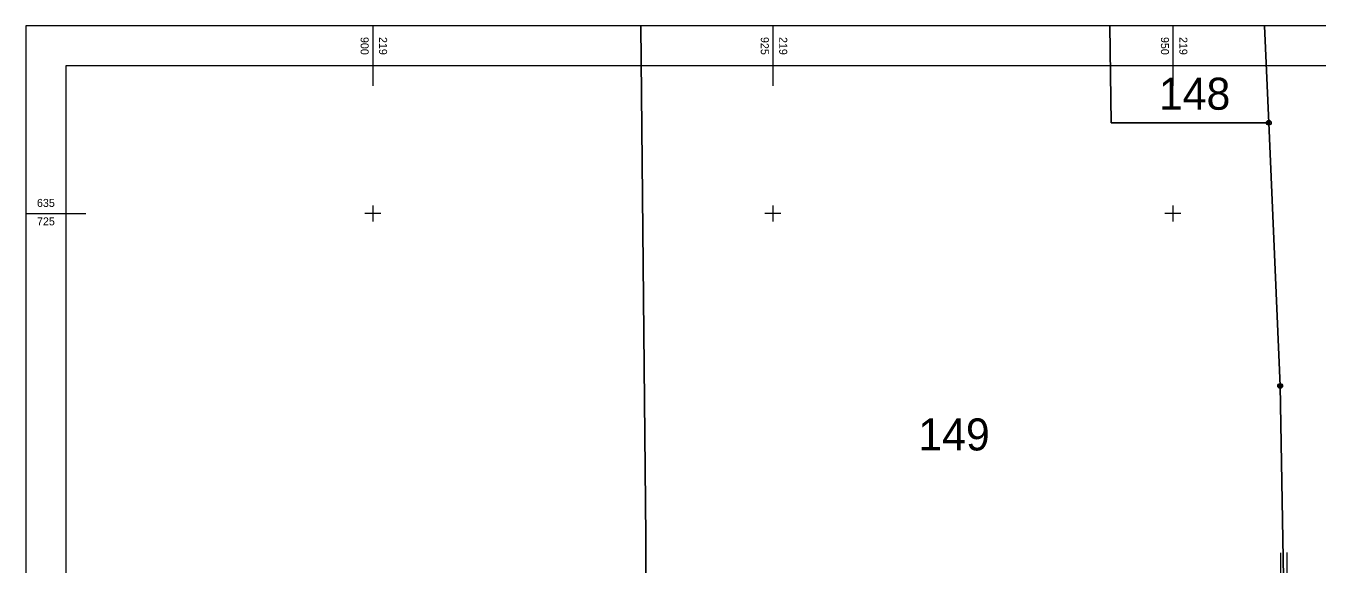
# Model space of a CAD drawing. Header units: millimetres. Extents: x 219878 to 220078, y 635585 to 635737.
# Drawn here: x 219878.3 to 219959.2, y 635702.9 to 635736.7 of the extents above; entities that cross this region are included whole.
import ezdxf
from ezdxf.enums import TextEntityAlignment as Align

# ---------------------------------------------------------------- set-up
doc = ezdxf.new("R2010")
doc.units = ezdxf.units.MM
for name, color, linetype in [('1201', 7, 'Continuous'), ('1202', 7, 'Continuous'), ('1602', 240, 'Continuous'), ('1603', 240, 'Continuous'), ('1611', 240, 'Continuous'), ('2602', 4, 'Continuous')]:
    doc.layers.add(name, color=color, linetype=linetype)
doc.styles.add('HEBTXT', font='hebtxt')
doc.styles.add('MAVAT_HEBTXT', font='HEBTXT')
doc.styles.add('TRHEBTXT', font='HEBTXT')

# ---------------------------------------------------------------- blocks, each defined once
blk = doc.blocks.new('1611')
for radius in [0.6, 0.3]:
    blk.add_circle((0, 0), radius)
at = {"style": 'HEBTXT'}
blk.add_attdef('NUMBER', text='', height=2.2, dxfattribs=at).set_placement((0, 3.4), align=Align.CENTER)
at = {"style": 'HEBTXT', "flags": 1}
blk.add_attdef('D_NAME', text='', height=1.6, dxfattribs=at).set_placement((0, 1.2), align=Align.CENTER)
blk = doc.blocks.new('1603')
at = {"style": 'HEBTXT'}
blk.add_attdef('PARCEL_NUM', text='', height=2.4, dxfattribs=at).set_placement((0, 1), align=Align.CENTER)
at = {"style": 'HEBTXT', "flags": 1}
for tag, p in [('LOT_NUM', (0, -1)), ('GUSH_SUFFI', (0, -3.2)), ('LEGAL_AREA', (0, -5.4)), ('ANALYTIC', (0, -7.6))]:
    blk.add_attdef(tag, text='', height=1.6, dxfattribs=at).set_placement(p, align=Align.TOP_CENTER)

msp = doc.modelspace()

# ---------------------------------------------------------------- linework, layer by layer
at = {"layer": '1201'}
for p, q in [((219900, 635736.707), (219900, 635734.207)), ((219925, 635736.707), (219925, 635734.207)), ((219950, 635736.707), (219950, 635734.207)), ((219900, 635734.207), (219900, 635732.957)), ((219925, 635734.207), (219925, 635732.957)), ((219950, 635734.207), (219950, 635732.957)), ((219900, 635725.5), (219900, 635724.5)), ((219925, 635725.5), (219925, 635724.5)), ((219950, 635725.5), (219950, 635724.5)), ((219878.333, 635725), (219880.833, 635725)), ((219880.833, 635725), (219882.083, 635725)), ((219900.5, 635725), (219899.5, 635725)), ((219925.5, 635725), (219924.5, 635725)), ((219950.5, 635725), (219949.5, 635725))]:
    msp.add_line(p, q, dxfattribs=at)
at = {"layer": '1202'}
for points in [[(219878.333, 635608.182), (220001.033, 635608.182), (220001.033, 635736.707), (219878.333, 635736.707), (219878.333, 635608.182)], [(219880.833, 635610.682), (219998.533, 635610.682), (219998.533, 635734.207), (219880.833, 635734.207), (219880.833, 635610.682)]]:
    msp.add_lwpolyline(points, dxfattribs=at)
at = {"layer": '1602'}
for points in [[(219916.763, 635736.707), (219917.07, 635704.79), (219917.07, 635686.71), (219915.63, 635661.96), (219914.71, 635650.69), (219914.5, 635648.14), (219878.333, 635650.5)], [(219946.056, 635736.707), (219946.14, 635730.65), (219955.99, 635730.66), (219956.7, 635714.22), (219957.08, 635692.69), (219957.05, 635685.85), (219917.07, 635686.71), (219917.07, 635704.79), (219916.763, 635736.707)], [(219955.71, 635736.707), (219955.99, 635730.66), (219946.14, 635730.65), (219946.056, 635736.707)], [(219957.08, 635692.69), (219956.7, 635714.22), (219955.99, 635730.66), (219955.71, 635736.707)]]:
    msp.add_lwpolyline(points, dxfattribs=at)
at = {"layer": '2602'}
for points in [[(219956.723, 635703.805), (219956.759, 635689.447)], [(219957.123, 635703.817), (219957.159, 635689.448)]]:
    msp.add_lwpolyline(points, dxfattribs=at)

# ---------------------------------------------------------------- block references
at = {"layer": '1603'}
ref = msp.add_blockref('1603', (219951.355, 635732.472), dxfattribs=at)
ref.add_attrib('PARCEL_NUM', '148', dxfattribs={"layer": '0', "height": 2, "style": 'MAVAT_HEBTXT'}).set_placement((219951.355, 635732.472), align=Align.MIDDLE)
ref = msp.add_blockref('1603', (219936.323, 635711.192), dxfattribs=at)
ref.add_attrib('PARCEL_NUM', '149', dxfattribs={"layer": '0', "height": 2, "style": 'MAVAT_HEBTXT'}).set_placement((219936.323, 635711.192), align=Align.MIDDLE)
at = {"layer": '1611', "xscale": 0.25, "yscale": 0.25, "zscale": 0.25}
for p in [(219955.99, 635730.66), (219956.7, 635714.22)]:
    msp.add_blockref('1611', p, dxfattribs=at)

# ---------------------------------------------------------------- texts
at = {"layer": '1201', "style": 'TRHEBTXT'}
for s, p in [('900', (219899.75, 635735.457)), ('925', (219924.75, 635735.457)), ('950', (219949.75, 635735.457))]:
    msp.add_text(s, height=0.5, rotation=270, dxfattribs=at).set_placement(p, align=Align.TOP_CENTER)
for p in [(219900.25, 635735.457), (219925.25, 635735.457), (219950.25, 635735.457)]:
    msp.add_text('219', height=0.5, rotation=270, dxfattribs=at).set_placement(p, align=Align.BOTTOM_CENTER)
msp.add_text('635', height=0.5, dxfattribs=at).set_placement((219879.583, 635725.25), align=Align.BOTTOM_CENTER)
msp.add_text('725', height=0.5, dxfattribs=at).set_placement((219879.583, 635724.75), align=Align.TOP_CENTER)

doc.saveas('drawing.dxf')
